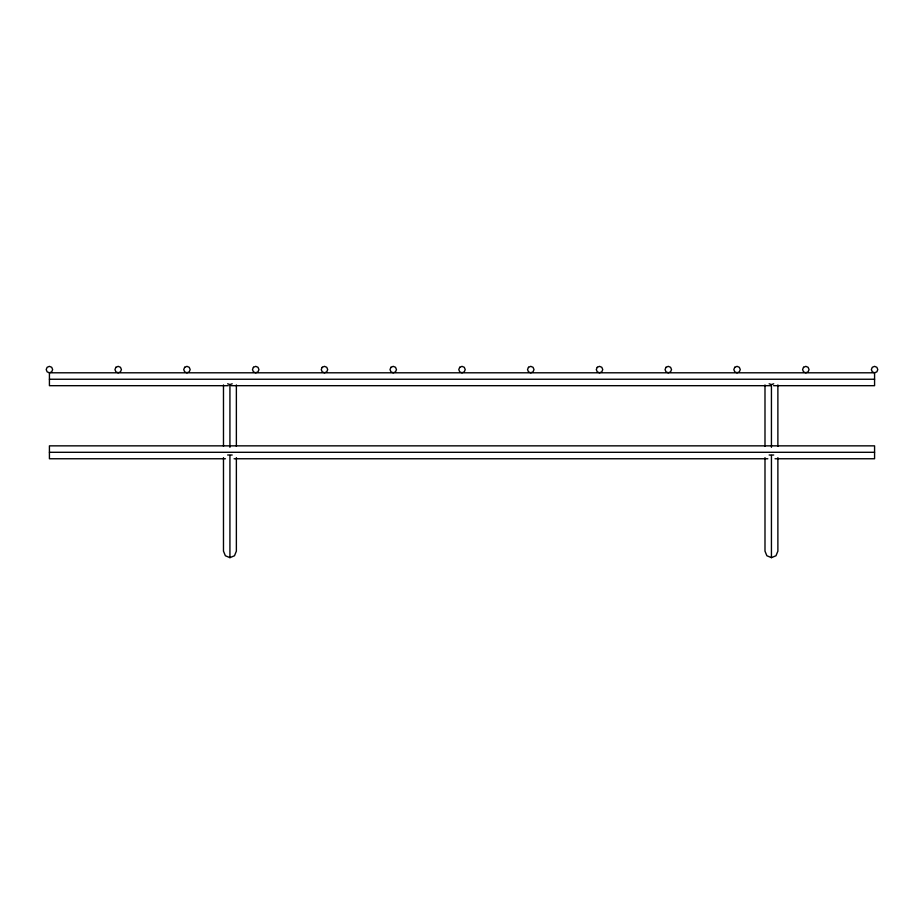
<?xml version="1.0" encoding="UTF-8"?>
<svg xmlns="http://www.w3.org/2000/svg" width="924" height="924" viewBox="0 0 924 924"><rect width="100%" height="100%" fill="white"/><g stroke="black" fill="none" stroke-linecap="round" stroke-linejoin="round"><path stroke-width="1.39" d="M223.481 457.646L223.481 551.154L225.364 555.751L229.926 557.646L234.488 555.751L236.371 551.154L236.371 457.646M764.991 457.646L764.991 551.154L766.874 555.751L771.436 557.646L775.987 555.751L777.881 551.154L777.881 457.646M227.65 383.795L229.926 384.58L232.201 383.795M769.149 383.795L771.436 384.58L773.711 383.795M227.65 455.012L232.201 455.012M769.149 455.012L773.711 455.012M49.422 379.244L874.578 379.244M228.297 385.689L49.422 385.689L49.422 372.799L51.698 371.852L52.645 369.577L51.698 367.29L49.422 366.354L47.147 367.29L46.2 369.577L47.147 371.852L49.422 372.799L874.578 372.799L876.853 371.852L877.8 369.577L876.853 367.29L874.578 366.354L872.302 367.29L871.355 369.577L872.302 371.852L874.578 372.799L874.578 385.689L773.596 385.689M231.185 385.689L770.708 385.689M49.422 452.298L874.578 452.298M225.421 458.754L49.422 458.754L49.422 445.853L874.578 445.853L874.578 458.754L775.04 458.754M234.072 458.754L767.821 458.754M777.881 384.95L777.881 446.35M771.436 384.58L771.436 447.308M771.436 455.474L771.436 557.646M764.991 384.95L764.991 446.35M236.371 384.95L236.371 446.35M229.926 384.58L229.926 447.308M229.926 455.474L229.926 557.646M223.481 384.95L223.481 446.35M115.904 367.29L114.957 369.577L115.904 371.852L118.191 372.799L120.466 371.852L121.414 369.577L120.466 367.29L118.191 366.354L115.904 367.29M184.673 367.29L183.726 369.577L184.673 371.852L186.948 372.799L189.224 371.852L190.171 369.577L189.224 367.29L186.948 366.354L184.673 367.29M253.43 367.29L252.483 369.577L253.43 371.852L255.717 372.799L257.992 371.852L258.939 369.577L257.992 367.29L255.717 366.354L253.43 367.29M322.199 367.29L321.252 369.577L322.199 371.852L324.474 372.799L326.749 371.852L327.697 369.577L326.749 367.29L324.474 366.354L322.199 367.29M390.956 367.29L390.009 369.577L390.956 371.852L393.243 372.799L395.518 371.852L396.465 369.577L395.518 367.29L393.243 366.354L390.956 367.29M459.725 367.29L458.778 369.577L459.725 371.852L462 372.799L464.275 371.852L465.222 369.577L464.275 367.29L462 366.354L459.725 367.29M528.482 367.29L527.535 369.577L528.482 371.852L530.757 372.799L533.044 371.852L533.991 369.577L533.044 367.29L530.757 366.354L528.482 367.29M597.25 367.29L596.303 369.577L597.25 371.852L599.526 372.799L601.801 371.852L602.748 369.577L601.801 367.29L599.526 366.354L597.25 367.29M666.008 367.29L665.061 369.577L666.008 371.852L668.283 372.799L670.57 371.852L671.517 369.577L670.57 367.29L668.283 366.354L666.008 367.29M734.776 367.29L733.829 369.577L734.776 371.852L737.052 372.799L739.327 371.852L740.274 369.577L739.327 367.29L737.052 366.354L734.776 367.29M803.534 367.29L802.586 369.577L803.534 371.852L805.809 372.799L808.096 371.852L809.043 369.577L808.096 367.29L805.809 366.354L803.534 367.29"/></g></svg>
